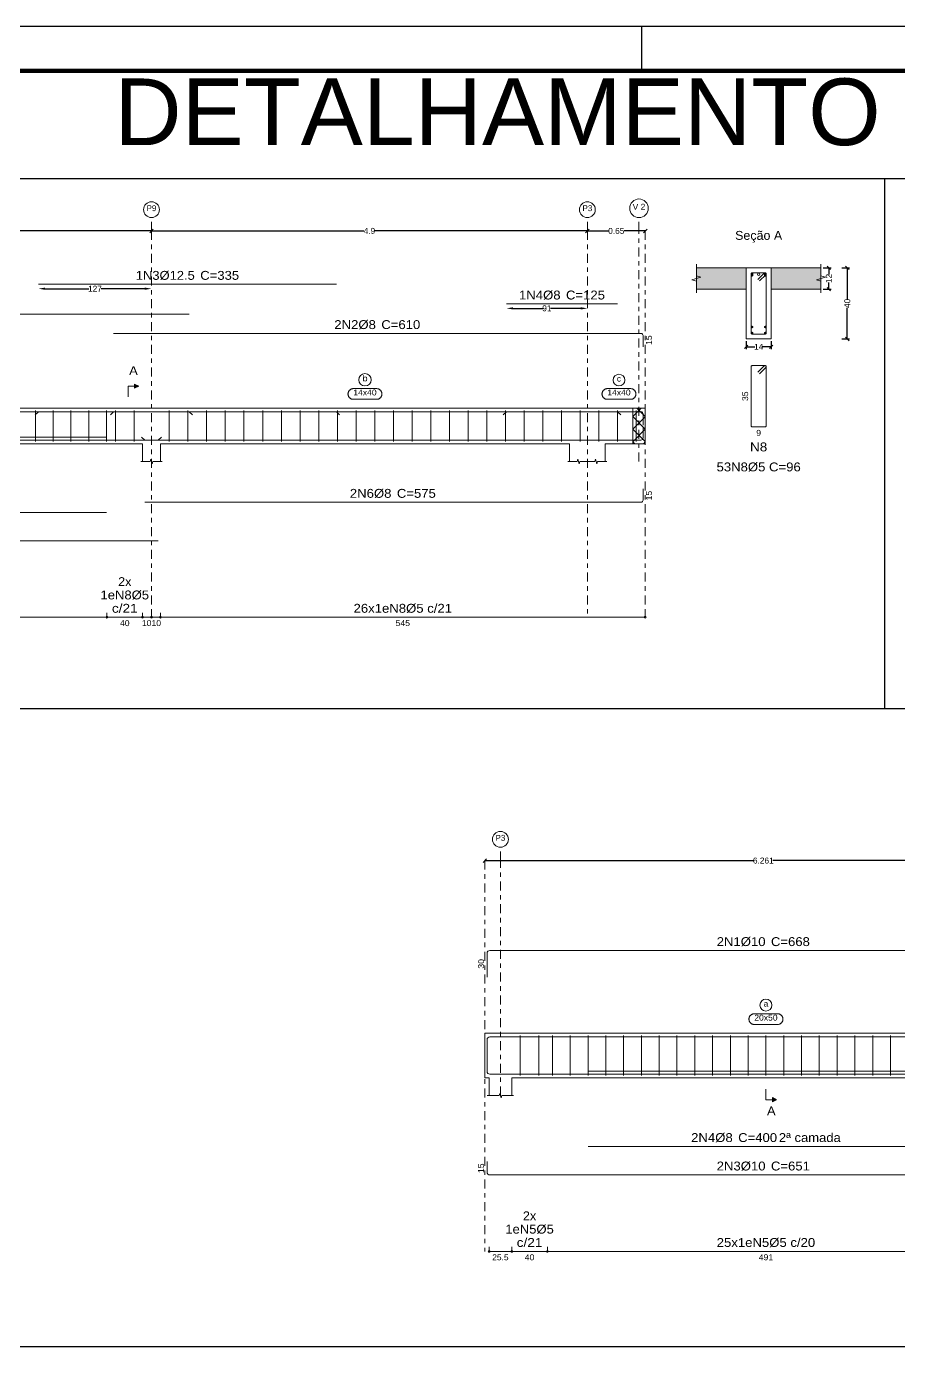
# Model space of a CAD drawing. Header units: centimetres. Extents: x 3194 to 3278, y -951 to -517.
# Drawn here: x 3209.08 to 3228.69, y -921.48 to -891.76 of the extents above; entities that cross this region are included whole.
import ezdxf
from ezdxf.enums import TextEntityAlignment as Align

# ---------------------------------------------------------------- set-up
doc = ezdxf.new("R2010")
doc.units = ezdxf.units.CM
doc.linetypes.add('CYPE_RAYAPUNTO', pattern=[0.4125, 0.2025, -0.105, 0, -0.105])
for name, color, linetype, lineweight in [('ARM_LONGITUDINAL_Ø10', 33, 'Continuous', 9), ('ARM_LONGITUDINAL_Ø12_5', 34, 'Continuous', 9), ('ARM_LONGITUDINAL_Ø8', 32, 'Continuous', 9), ('ARM_TRANSVERSAL_Ø5', 120, 'Continuous', 9), ('ELE_ARM_TRANS_TXT_EST', 7, 'Continuous', 9), ('ELE_CONT_NOS', 7, 'Continuous', 9), ('ELE_CONT_VIG_CONCRETO', 7, 'Continuous', 9), ('ELE_COT_COMPRIMENTO_PROJETADO', 8, 'Continuous', 0), ('ELE_COT_COT_ANCORAGENS', 8, 'Continuous', 0), ('ELE_COT_COT_ARM', 8, 'Continuous', 0), ('ELE_COT_COT_EST', 8, 'Continuous', 0), ('ELE_COT_COT_LIN_APOIOS', 8, 'CYPE_RAYAPUNTO', 0), ('ELE_COT_TEXTOS_ESTRIBOS', 8, 'Continuous', 0), ('ELE_REF_COT_LIN_AUX_COTA', 8, 'CYPE_RAYAPUNTO', 9), ('ELE_REF_LINHAS_MARCAS_PLANTA', 8, 'Continuous', 9), ('ELE_REF_MARCAS_PLANTA', 8, 'Continuous', 9), ('ELE_REF_REF_NOME', 8, 'Continuous', 9), ('ELE_REF_REF_REFERENCIA', 8, 'Continuous', 9), ('ELE_REF_TEXTO_REF_NOME', 8, 'Continuous', 9), ('ELE_REF_TEXTO_REF_REFERENCIA', 8, 'Continuous', 9), ('POR_ARM_LONG_ARM_TEXTOS', 7, 'Continuous', 9), ('POR_ARM_LONG_TXT_COMP', 7, 'Continuous', 9), ('POR_ARM_LONG_TXT_IND_LAYER_ARM_LONG', 7, 'Continuous', 9), ('SEC_CONT_LAJES_CORTE', 8, 'Continuous', 9), ('SEC_CONT_VIG_CONCRETO_CORTE', 7, 'Continuous', 9), ('SEC_COTAS_SEC_DIM_VIGA', 8, 'Continuous', 0), ('SEC_COTAS_TEXTOS_DETALHE_ESTRIBOS', 8, 'Continuous', 0), ('SEC_REF_TXT_NOMES', 2, 'Continuous', 9), ('SEC_REF_TXT_POSICOES_ARM_ESTRIBOS', 7, 'Continuous', 9)]:
    doc.layers.add(name, color=color, linetype=linetype, lineweight=lineweight)
doc.layers.add('ARQ-FOLHA', color=7, linetype='Continuous')
doc.styles.add('CYPETXT', font='arial.ttf', dxfattribs={"height": 0.2})
doc.styles.add('CYPETXT_0.2', font='arial.ttf', dxfattribs={"height": 0.133333})
doc.styles.add('TQS_ARIAL', font='arial.ttf')
doc.dimstyles.new('cype_arrow', dxfattribs={"dimtxt": 0.18, "dimasz": 0.15, "dimexe": 0.05, "dimexo": 0.05, "dimgap": 0, "dimtad": 0, "dimdec": 4, "dimzin": 0, "dimdsep": 46, "dimtxsty": 'CYPETXT_0.2', "dimcen": 0.09, "dimadec": 0, "dimazin": 0, "dimtfac": 1, "dimtdec": 4, "dimtofl": 0, "dimtmove": 2, "dimatfit": 3, "dimfxl": 1, "dimtolj": 1, "dimtzin": 0, "dimarcsym": 0})
doc.dimstyles.new('cype_oblique', dxfattribs={"dimtxt": 0.18, "dimasz": 0.18, "dimexe": 0.05, "dimexo": 0.05, "dimgap": 0, "dimtad": 0, "dimdec": 4, "dimzin": 0, "dimdsep": 46, "dimtxsty": 'CYPETXT_0.2', "dimblk": 'OBLIQUE', "dimtsz": 0.04, "dimcen": 0.09, "dimadec": 0, "dimazin": 0, "dimtfac": 1, "dimtdec": 4, "dimtofl": 0, "dimtmove": 2, "dimatfit": 3, "dimfxl": 1, "dimtolj": 1, "dimtzin": 0, "dimarcsym": 0})

# ---------------------------------------------------------------- blocks, each defined once
blk = doc.blocks.new('*D1557')
at = {"layer": 'Defpoints', "color": 0, "transparency": 16777216}
for p in [(3225.263, -898.794), (3225.823, -898.794), (3225.823, -898.971)]:
    blk.add_point(p, dxfattribs=at)
at = {"layer": 'SEC_COTAS_SEC_DIM_VIGA', "color": 0, "lineweight": -2, "transparency": 16777216}
for p, q in [((3225.223, -899.011), (3225.303, -898.931)), ((3225.263, -898.844), (3225.263, -899.021)), ((3225.263, -898.971), (3225.454, -898.971)), ((3225.823, -898.971), (3225.632, -898.971)), ((3225.783, -899.011), (3225.863, -898.931)), ((3225.823, -898.844), (3225.823, -899.021))]:
    blk.add_line(p, q, dxfattribs=at)
at = {"layer": 'SEC_COTAS_SEC_DIM_VIGA', "color": 0, "transparency": 16777216, "insert": (3225.543, -898.971), "char_height": 0.1333, "attachment_point": 5, "style": 'CYPETXT_0.2'}
blk.add_mtext('\\A1;14', dxfattribs=at)
blk = doc.blocks.new('_OBLIQUE')
at = {"color": 0, "linetype": 'ByBlock'}
blk.add_line((-0.5, -0.5), (0.5, 0.5), dxfattribs=at)
blk = doc.blocks.new('*D1558')
at = {"layer": 'Defpoints', "color": 0, "transparency": 16777216}
for p in [(3226.943, -897.194), (3227.12, -897.194), (3226.943, -897.674)]:
    blk.add_point(p, dxfattribs=at)
at = {"layer": 'SEC_COTAS_SEC_DIM_VIGA', "color": 0, "lineweight": -2, "transparency": 16777216}
for p, q in [((3226.993, -897.194), (3227.17, -897.194)), ((3227.16, -897.234), (3227.08, -897.154)), ((3227.12, -897.194), (3227.12, -897.346)), ((3227.12, -897.674), (3227.12, -897.523)), ((3226.993, -897.674), (3227.17, -897.674)), ((3227.16, -897.714), (3227.08, -897.634))]:
    blk.add_line(p, q, dxfattribs=at)
at = {"layer": 'SEC_COTAS_SEC_DIM_VIGA', "color": 0, "transparency": 16777216, "insert": (3227.12, -897.434), "char_height": 0.1333, "attachment_point": 5, "rotation": 90, "style": 'CYPETXT_0.2'}
blk.add_mtext('\\A1;12', dxfattribs=at)
blk = doc.blocks.new('*D1559')
at = {"layer": 'Defpoints', "color": 0, "transparency": 16777216}
for p in [(3227.359, -897.194), (3227.536, -897.194), (3227.359, -898.794)]:
    blk.add_point(p, dxfattribs=at)
at = {"layer": 'SEC_COTAS_SEC_DIM_VIGA', "color": 0, "lineweight": -2, "transparency": 16777216}
for p, q in [((3227.409, -897.194), (3227.586, -897.194)), ((3227.576, -897.234), (3227.496, -897.154)), ((3227.536, -897.194), (3227.536, -897.896)), ((3227.536, -898.794), (3227.536, -898.092)), ((3227.409, -898.794), (3227.586, -898.794)), ((3227.576, -898.834), (3227.496, -898.754))]:
    blk.add_line(p, q, dxfattribs=at)
at = {"layer": 'SEC_COTAS_SEC_DIM_VIGA', "color": 0, "transparency": 16777216, "insert": (3227.536, -897.994), "char_height": 0.1333, "attachment_point": 5, "rotation": 90, "style": 'CYPETXT_0.2'}
blk.add_mtext('\\A1;40', dxfattribs=at)
blk = doc.blocks.new('*D1560')
at = {"layer": 'Defpoints', "color": 0, "transparency": 16777216}
for p in [(3200.992, -896.364), (3200.992, -896.364), (3211.892, -896.364)]:
    blk.add_point(p, dxfattribs=at)
at = {"layer": 'ELE_COT_COMPRIMENTO_PROJETADO', "color": 0, "lineweight": -2, "transparency": 16777216}
for p, q in [((3200.952, -896.404), (3201.032, -896.324)), ((3200.992, -896.364), (3206.269, -896.364)), ((3211.892, -896.364), (3206.616, -896.364)), ((3211.852, -896.404), (3211.932, -896.324))]:
    blk.add_line(p, q, dxfattribs=at)
at = {"layer": 'ELE_COT_COMPRIMENTO_PROJETADO', "color": 0, "transparency": 16777216, "insert": (3206.442, -896.364), "char_height": 0.1333, "attachment_point": 5, "style": 'CYPETXT_0.2'}
blk.add_mtext('\\A1;5.45', dxfattribs=at)
blk = doc.blocks.new('*D1561')
at = {"layer": 'Defpoints', "color": 0, "transparency": 16777216}
for p in [(3211.892, -896.364), (3211.892, -896.364), (3221.692, -896.364)]:
    blk.add_point(p, dxfattribs=at)
at = {"layer": 'ELE_COT_COMPRIMENTO_PROJETADO', "color": 0, "lineweight": -2, "transparency": 16777216}
for p, q in [((3211.852, -896.404), (3211.932, -896.324)), ((3211.892, -896.364), (3216.668, -896.364)), ((3221.692, -896.364), (3216.917, -896.364)), ((3221.652, -896.404), (3221.732, -896.324))]:
    blk.add_line(p, q, dxfattribs=at)
at = {"layer": 'ELE_COT_COMPRIMENTO_PROJETADO', "color": 0, "transparency": 16777216, "insert": (3216.792, -896.364), "char_height": 0.1333, "attachment_point": 5, "style": 'CYPETXT_0.2'}
blk.add_mtext('\\A1;4.9', dxfattribs=at)
blk = doc.blocks.new('*D1562')
at = {"layer": 'Defpoints', "color": 0, "transparency": 16777216}
for p in [(3221.692, -896.364), (3221.692, -896.364), (3222.993, -896.364)]:
    blk.add_point(p, dxfattribs=at)
at = {"layer": 'ELE_COT_COMPRIMENTO_PROJETADO', "color": 0, "lineweight": -2, "transparency": 16777216}
for p, q in [((3221.652, -896.404), (3221.732, -896.324)), ((3221.692, -896.364), (3222.169, -896.364)), ((3222.993, -896.364), (3222.516, -896.364)), ((3222.953, -896.404), (3223.033, -896.324))]:
    blk.add_line(p, q, dxfattribs=at)
at = {"layer": 'ELE_COT_COMPRIMENTO_PROJETADO', "color": 0, "transparency": 16777216, "insert": (3222.342, -896.364), "char_height": 0.1333, "attachment_point": 5, "style": 'CYPETXT_0.2'}
blk.add_mtext('\\A1;0.65', dxfattribs=at)
blk = doc.blocks.new('*D1563')
at = {"layer": 'Defpoints', "color": 0, "transparency": 16777216}
for p in [(3209.352, -897.664), (3211.892, -897.664), (3211.892, -897.664)]:
    blk.add_point(p, dxfattribs=at)
at = {"layer": 'ELE_COT_COT_ARM', "color": 0, "lineweight": -2, "transparency": 16777216}
for p, q in [((3209.502, -897.664), (3210.481, -897.664)), ((3211.742, -897.664), (3210.763, -897.664))]:
    blk.add_line(p, q, dxfattribs=at)
at = {"layer": 'ELE_COT_COT_ARM', "color": 0, "transparency": 16777216}
for points in [[(3209.502, -897.639), (3209.502, -897.689), (3209.352, -897.664)], [(3211.742, -897.639), (3211.742, -897.689), (3211.892, -897.664)]]:
    blk.add_solid(points, dxfattribs=at)
at = {"layer": 'ELE_COT_COT_ARM', "color": 0, "transparency": 16777216, "insert": (3210.622, -897.664), "char_height": 0.1333, "attachment_point": 5, "style": 'CYPETXT_0.2'}
blk.add_mtext('\\A1;127', dxfattribs=at)
blk = doc.blocks.new('*D1564')
at = {"layer": 'Defpoints', "color": 0, "transparency": 16777216}
for p in [(3219.871, -898.106), (3221.692, -898.106), (3221.692, -898.106)]:
    blk.add_point(p, dxfattribs=at)
at = {"layer": 'ELE_COT_COT_ARM', "color": 0, "lineweight": -2, "transparency": 16777216}
for p, q in [((3220.021, -898.106), (3220.699, -898.106)), ((3221.542, -898.106), (3220.864, -898.106))]:
    blk.add_line(p, q, dxfattribs=at)
at = {"layer": 'ELE_COT_COT_ARM', "color": 0, "transparency": 16777216}
for points in [[(3220.021, -898.081), (3220.021, -898.131), (3219.871, -898.106)], [(3221.542, -898.081), (3221.542, -898.131), (3221.692, -898.106)]]:
    blk.add_solid(points, dxfattribs=at)
at = {"layer": 'ELE_COT_COT_ARM', "color": 0, "transparency": 16777216, "insert": (3220.782, -898.106), "char_height": 0.1333, "attachment_point": 5, "style": 'CYPETXT_0.2'}
blk.add_mtext('\\A1;91', dxfattribs=at)
blk = doc.blocks.new('*D1505')
at = {"layer": 'Defpoints', "color": 0, "transparency": 16777216}
for p in [(3219.386, -910.529), (3219.386, -910.529), (3231.908, -910.529)]:
    blk.add_point(p, dxfattribs=at)
at = {"layer": 'ELE_COT_COMPRIMENTO_PROJETADO', "color": 0, "lineweight": -2, "transparency": 16777216}
for p, q in [((3219.346, -910.569), (3219.426, -910.489)), ((3219.386, -910.529), (3225.434, -910.529)), ((3231.908, -910.529), (3225.859, -910.529)), ((3231.868, -910.569), (3231.948, -910.489))]:
    blk.add_line(p, q, dxfattribs=at)
at = {"layer": 'ELE_COT_COMPRIMENTO_PROJETADO', "color": 0, "transparency": 16777216, "insert": (3225.647, -910.529), "char_height": 0.1333, "attachment_point": 5, "style": 'CYPETXT_0.2'}
blk.add_mtext('\\A1;6.261', dxfattribs=at)
blk = doc.blocks.new('FOLHA A1')
at = {"layer": 'ARQ-FOLHA'}
for p, q in [((841, 0), (0, 0)), ((286, -10), (286, 0))]:
    blk.add_line(p, q, dxfattribs=at)
at = {"layer": 'ARQ-FOLHA', "const_width": 1}
blk.add_lwpolyline([(25, -10), (25, -584), (831, -584), (831, -10), (25, -10)], dxfattribs=at)

msp = doc.modelspace()

# ---------------------------------------------------------------- hatches: boundary and pattern name
at = {"layer": 'ELE_REF_LINHAS_MARCAS_PLANTA'}
for points in [[(3211.51144, -899.90482), (3211.51144, -899.80882), (3211.60744, -899.85682)], [(3225.85051, -915.86207), (3225.85051, -915.95807), (3225.94651, -915.91007)]]:
    msp.add_hatch(color=256, dxfattribs=at).paths.add_polyline_path(points)
at = {"layer": 'SEC_CONT_LAJES_CORTE', "true_color": 0xdad7d3}
for points in [[(3224.14257, -897.19416), (3225.26257, -897.19416), (3225.26257, -897.67416), (3224.14257, -897.67416)], [(3226.94257, -897.19416), (3225.82257, -897.19416), (3225.82257, -897.67416), (3226.94257, -897.67416)]]:
    msp.add_hatch(color=254, dxfattribs=at).paths.add_polyline_path(points)

# ---------------------------------------------------------------- linework, layer by layer
for p, q in [((3196.8194, -895.1876), (3259.9194, -895.1876)), ((3228.3694, -895.1876), (3228.3694, -907.11283)), ((3259.9194, -907.11283), (3196.8194, -907.11283)), ((3196.8194, -921.46367), (3259.9194, -921.46367))]:
    msp.add_line(p, q)
at = {"layer": 'ARM_LONGITUDINAL_Ø10'}
for points in [[(3231.85757, -912.88546), (3231.85757, -912.61203), (3231.853, -912.58907), (3231.83999, -912.5696), (3231.82053, -912.55659), (3231.79757, -912.55203), (3219.49608, -912.55203), (3219.47312, -912.55659), (3219.45365, -912.5696), (3219.44064, -912.58907), (3219.43608, -912.61203), (3219.43608, -913.15203)], [(3231.85757, -914.83051), (3231.85757, -914.55707), (3231.853, -914.53411), (3231.83999, -914.51465), (3231.82053, -914.50164), (3231.79757, -914.49707), (3219.49608, -914.49707), (3219.47312, -914.50164), (3219.45365, -914.51465), (3219.44064, -914.53411), (3219.43608, -914.55707), (3219.43608, -915.09707)], [(3231.85757, -915.03307), (3231.85757, -915.27307), (3231.853, -915.29603), (3231.83999, -915.3155), (3231.82053, -915.32851), (3231.79757, -915.33307), (3219.49608, -915.33307), (3219.47312, -915.32851), (3219.45365, -915.3155), (3219.44064, -915.29603), (3219.43608, -915.27307), (3219.43608, -915.03307)], [(3231.85757, -917.30007), (3231.85757, -917.54007), (3231.853, -917.56303), (3231.83999, -917.5825), (3231.82053, -917.59551), (3231.79757, -917.60007), (3219.49608, -917.60007), (3219.47312, -917.59551), (3219.45365, -917.5825), (3219.44064, -917.56303), (3219.43608, -917.54007), (3219.43608, -917.30007)]]:
    msp.add_lwpolyline(points, dxfattribs=at)
at = {"layer": 'ARM_LONGITUDINAL_Ø12_5'}
for p, q in [((3209.35179, -900.43382), (3209.28108, -900.50453)), ((3216.05179, -900.43382), (3216.1225, -900.50453))]:
    msp.add_line(p, q, dxfattribs=at)
for points in [[(3209.35179, -897.56416), (3216.05179, -897.56416)], [(3209.35179, -900.43382), (3216.05179, -900.43382)]]:
    msp.add_lwpolyline(points, dxfattribs=at)
msp.add_circle((3225.54257, -897.33916), 0.025, dxfattribs=at)
at = {"layer": 'ARM_LONGITUDINAL_Ø8'}
for p, q in [((3211.04256, -900.43382), (3210.97009, -900.50272)), ((3212.74233, -900.43382), (3212.81483, -900.50269)), ((3219.8707, -900.43382), (3219.79999, -900.50453)), ((3222.3707, -900.43382), (3222.44142, -900.50453)), ((3211.74233, -901.06982), (3211.66975, -901.00102)), ((3212.04233, -901.06982), (3212.11494, -901.00106))]:
    msp.add_line(p, q, dxfattribs=at)
for points in [[(3219.8707, -898.00623), (3222.3707, -898.00623)], [(3201.04233, -898.53566), (3201.04233, -898.28366), (3201.04598, -898.26529), (3201.05638, -898.24972), (3201.07196, -898.23932), (3201.09033, -898.23566), (3212.74233, -898.23566)], [(3222.94256, -898.97163), (3222.94256, -898.71963), (3222.93891, -898.70126), (3222.9285, -898.68569), (3222.91293, -898.67528), (3222.89456, -898.67163), (3211.04256, -898.67163)], [(3201.04233, -900.73382), (3201.04233, -900.48182), (3201.04598, -900.46345), (3201.05638, -900.44787), (3201.07196, -900.43747), (3201.09033, -900.43382), (3212.74233, -900.43382)], [(3222.94256, -900.73382), (3222.94256, -900.48182), (3222.93891, -900.46345), (3222.9285, -900.44787), (3222.91293, -900.43747), (3222.89456, -900.43382), (3211.04256, -900.43382)], [(3219.8707, -900.43382), (3222.3707, -900.43382)], [(3201.04233, -900.76982), (3201.04233, -901.02182), (3201.04598, -901.04018), (3201.05638, -901.05576), (3201.07196, -901.06616), (3201.09033, -901.06982), (3212.04233, -901.06982)], [(3222.94256, -900.76982), (3222.94256, -901.02182), (3222.93891, -901.04018), (3222.9285, -901.05576), (3222.91293, -901.06616), (3222.89456, -901.06982), (3211.74233, -901.06982)], [(3202.08233, -901.00382), (3210.88233, -901.00382)], [(3222.94256, -902.16802), (3222.94256, -902.42002), (3222.93891, -902.43839), (3222.9285, -902.45396), (3222.91293, -902.46437), (3222.89456, -902.46802), (3211.74233, -902.46802)], [(3202.08233, -902.69682), (3210.88233, -902.69682)], [(3201.04233, -903.03361), (3201.04233, -903.28561), (3201.04598, -903.30398), (3201.05638, -903.31955), (3201.07196, -903.32996), (3201.09033, -903.33361), (3212.04233, -903.33361)], [(3221.70651, -915.26707), (3229.70651, -915.26707)], [(3221.70651, -916.96007), (3229.70651, -916.96007)]]:
    msp.add_lwpolyline(points, dxfattribs=at)
for centre in [(3225.39857, -897.33016), (3225.39857, -897.36216), (3225.68657, -897.33016), (3225.68657, -897.36216), (3225.39857, -898.52616), (3225.39857, -898.65816), (3225.68657, -898.52616), (3225.68657, -898.65816)]:
    msp.add_circle(centre, 0.016, dxfattribs=at)
at = {"layer": 'ARM_TRANSVERSAL_Ø5'}
for p, q in [((3209.28233, -900.40182), (3209.28233, -901.10182)), ((3209.68233, -900.40182), (3209.68233, -901.10182)), ((3210.08233, -900.40182), (3210.08233, -901.10182)), ((3210.48233, -900.40182), (3210.48233, -901.10182)), ((3210.88233, -900.40182), (3210.88233, -901.10182)), ((3211.08233, -900.40182), (3211.08233, -901.10182)), ((3211.50233, -900.40182), (3211.50233, -901.10182)), ((3212.29244, -900.40182), (3212.29244, -901.10182)), ((3212.71244, -900.40182), (3212.71244, -901.10182)), ((3213.13244, -900.40182), (3213.13244, -901.10182)), ((3213.55244, -900.40182), (3213.55244, -901.10182)), ((3213.97244, -900.40182), (3213.97244, -901.10182)), ((3214.39244, -900.40182), (3214.39244, -901.10182)), ((3214.81244, -900.40182), (3214.81244, -901.10182)), ((3215.23244, -900.40182), (3215.23244, -901.10182)), ((3215.65244, -900.40182), (3215.65244, -901.10182)), ((3216.07244, -900.40182), (3216.07244, -901.10182)), ((3216.49244, -900.40182), (3216.49244, -901.10182)), ((3216.91244, -900.40182), (3216.91244, -901.10182)), ((3217.33244, -900.40182), (3217.33244, -901.10182)), ((3217.75244, -900.40182), (3217.75244, -901.10182)), ((3218.17244, -900.40182), (3218.17244, -901.10182)), ((3218.59244, -900.40182), (3218.59244, -901.10182)), ((3219.01244, -900.40182), (3219.01244, -901.10182)), ((3219.43244, -900.40182), (3219.43244, -901.10182)), ((3219.85244, -900.40182), (3219.85244, -901.10182)), ((3220.27244, -900.40182), (3220.27244, -901.10182)), ((3220.69244, -900.40182), (3220.69244, -901.10182)), ((3221.11244, -900.40182), (3221.11244, -901.10182)), ((3221.53244, -900.40182), (3221.53244, -901.10182)), ((3221.95244, -900.40182), (3221.95244, -901.10182)), ((3222.37244, -900.40182), (3222.37244, -901.10182)), ((3222.79244, -900.40182), (3222.79244, -901.10182)), ((3220.18229, -914.46507), (3220.18229, -915.36507)), ((3220.60229, -914.46507), (3220.60229, -915.36507)), ((3220.90651, -914.46507), (3220.90651, -915.36507)), ((3221.30651, -914.46507), (3221.30651, -915.36507)), ((3221.70651, -914.46507), (3221.70651, -915.36507)), ((3222.10651, -914.46507), (3222.10651, -915.36507)), ((3222.50651, -914.46507), (3222.50651, -915.36507)), ((3222.90651, -914.46507), (3222.90651, -915.36507)), ((3223.30651, -914.46507), (3223.30651, -915.36507)), ((3223.70651, -914.46507), (3223.70651, -915.36507)), ((3224.10651, -914.46507), (3224.10651, -915.36507)), ((3224.50651, -914.46507), (3224.50651, -915.36507)), ((3224.90651, -914.46507), (3224.90651, -915.36507)), ((3225.30651, -914.46507), (3225.30651, -915.36507)), ((3225.70651, -914.46507), (3225.70651, -915.36507)), ((3226.10651, -914.46507), (3226.10651, -915.36507)), ((3226.50651, -914.46507), (3226.50651, -915.36507)), ((3226.90651, -914.46507), (3226.90651, -915.36507)), ((3227.30651, -914.46507), (3227.30651, -915.36507)), ((3227.70651, -914.46507), (3227.70651, -915.36507)), ((3228.10651, -914.46507), (3228.10651, -915.36507)), ((3228.50651, -914.46507), (3228.50651, -915.36507))]:
    msp.add_line(p, q, dxfattribs=at)
for points in [[(3225.56353, -897.48997), (3225.70495, -897.34855), (3225.70818, -897.34461), (3225.71059, -897.34011), (3225.71207, -897.33523), (3225.71257, -897.33016), (3225.71207, -897.32509), (3225.71059, -897.32021), (3225.70818, -897.31572), (3225.70495, -897.31178), (3225.70101, -897.30854), (3225.69652, -897.30614), (3225.69164, -897.30466), (3225.68657, -897.30416), (3225.39857, -897.30416), (3225.38862, -897.30614), (3225.38018, -897.31178), (3225.37455, -897.32021), (3225.37257, -897.33016), (3225.37257, -898.65816), (3225.37455, -898.66811), (3225.38018, -898.67655), (3225.38862, -898.68218), (3225.39857, -898.68416), (3225.68657, -898.68416), (3225.69652, -898.68218), (3225.70495, -898.67655), (3225.71059, -898.66811), (3225.71257, -898.65816), (3225.71257, -897.33016), (3225.71207, -897.32509), (3225.71059, -897.32021), (3225.70818, -897.31572), (3225.70495, -897.31178), (3225.70101, -897.30854), (3225.69652, -897.30614), (3225.69164, -897.30466), (3225.68657, -897.30416), (3225.68149, -897.30466), (3225.67662, -897.30614), (3225.67212, -897.30854), (3225.66818, -897.31178), (3225.52676, -897.4532)], [(3225.56353, -899.5793), (3225.70495, -899.43788), (3225.70818, -899.43394), (3225.71059, -899.42944), (3225.71207, -899.42457), (3225.71257, -899.41949), (3225.71207, -899.41442), (3225.71059, -899.40955), (3225.70818, -899.40505), (3225.70495, -899.40111), (3225.70101, -899.39788), (3225.69652, -899.39547), (3225.69164, -899.39399), (3225.68657, -899.39349), (3225.39857, -899.39349), (3225.38862, -899.39547), (3225.38018, -899.40111), (3225.37455, -899.40955), (3225.37257, -899.41949), (3225.37257, -900.74749), (3225.37455, -900.75744), (3225.38018, -900.76588), (3225.38862, -900.77152), (3225.39857, -900.77349), (3225.68657, -900.77349), (3225.69652, -900.77152), (3225.70495, -900.76588), (3225.71059, -900.75744), (3225.71257, -900.74749), (3225.71257, -899.41949), (3225.71207, -899.41442), (3225.71059, -899.40955), (3225.70818, -899.40505), (3225.70495, -899.40111), (3225.70101, -899.39788), (3225.69652, -899.39547), (3225.69164, -899.39399), (3225.68657, -899.39349), (3225.68149, -899.39399), (3225.67662, -899.39547), (3225.67212, -899.39788), (3225.66818, -899.40111), (3225.52676, -899.54253)]]:
    msp.add_lwpolyline(points, dxfattribs=at)
at = {"layer": 'ELE_CONT_NOS', "lineweight": 0}
for p, q in [((3222.71256, -900.54105), (3222.9018, -900.35182)), ((3222.99256, -900.53821), (3222.80617, -900.35182)), ((3222.99256, -900.82105), (3222.71256, -900.54105)), ((3222.71256, -900.82389), (3222.99256, -900.54389)), ((3222.99256, -901.10389), (3222.71256, -900.82389)), ((3222.71256, -901.10674), (3222.99256, -900.82674)), ((3222.75764, -901.15182), (3222.71256, -901.10674)), ((3222.95032, -901.15182), (3222.99256, -901.10958))]:
    msp.add_line(p, q, dxfattribs=at)
at = {"layer": 'ELE_CONT_NOS'}
for p, q in [((3222.99256, -900.35182), (3222.99256, -901.15182)), ((3211.69233, -901.15182), (3211.69233, -901.55182)), ((3212.09233, -901.15182), (3212.09233, -901.55182)), ((3221.29233, -901.15182), (3221.29233, -901.55182)), ((3222.09233, -901.15182), (3222.09233, -901.55182)), ((3219.48164, -915.41507), (3219.48164, -915.81507)), ((3219.99229, -915.41507), (3219.99229, -915.81507))]:
    msp.add_line(p, q, dxfattribs=at)
for points in [[(3211.69233, -900.35182), (3212.09233, -900.35182)], [(3221.29233, -900.35182), (3222.09233, -900.35182)], [(3222.71256, -900.35182), (3222.99256, -900.35182)], [(3222.71256, -901.15182), (3222.99256, -901.15182)], [(3211.65233, -901.55182), (3211.86233, -901.55182), (3211.87733, -901.50182), (3211.90733, -901.60182), (3211.92233, -901.55182), (3212.13233, -901.55182)], [(3221.25233, -901.55182), (3221.46233, -901.55182), (3221.47733, -901.50182), (3221.50733, -901.60182), (3221.52233, -901.55182), (3221.73233, -901.55182)], [(3221.65233, -901.55182), (3221.86233, -901.55182), (3221.87733, -901.50182), (3221.90733, -901.60182), (3221.92233, -901.55182), (3222.13233, -901.55182)], [(3219.99229, -914.41507), (3219.48164, -914.41507), (3219.38608, -914.41507), (3219.38608, -915.41507), (3219.48164, -915.41507)], [(3219.44164, -915.81507), (3219.70696, -915.81507), (3219.72196, -915.76507), (3219.75196, -915.86507), (3219.76696, -915.81507), (3220.03229, -915.81507)]]:
    msp.add_lwpolyline(points, dxfattribs=at)
at = {"layer": 'ELE_CONT_NOS', "lineweight": 0}
msp.add_lwpolyline([(3222.71256, -900.35182), (3222.71256, -901.15182), (3222.99256, -901.15182), (3222.99256, -900.35182), (3222.71256, -900.35182)], close=True, dxfattribs=at)
at = {"layer": 'ELE_CONT_VIG_CONCRETO'}
for p, q in [((3201.27233, -900.35182), (3211.69233, -900.35182)), ((3212.09233, -900.35182), (3221.29233, -900.35182)), ((3222.09233, -900.35182), (3222.71256, -900.35182)), ((3201.27233, -901.15182), (3211.69233, -901.15182)), ((3212.09233, -901.15182), (3221.29233, -901.15182)), ((3222.09233, -901.15182), (3222.71256, -901.15182)), ((3219.99229, -914.41507), (3231.42074, -914.41507)), ((3219.99229, -915.41507), (3231.42074, -915.41507))]:
    msp.add_line(p, q, dxfattribs=at)
at = {"layer": 'ELE_COT_COT_EST'}
for p, q in [((3210.89233, -905.05361), (3210.89233, -904.95361)), ((3211.69233, -905.05361), (3211.69233, -904.95361)), ((3211.89233, -905.05361), (3211.89233, -904.95361)), ((3212.09233, -905.05361), (3212.09233, -904.95361)), ((3219.48164, -919.32007), (3219.48164, -919.22007)), ((3219.99229, -919.32007), (3219.99229, -919.22007)), ((3220.79229, -919.32007), (3220.79229, -919.22007))]:
    msp.add_line(p, q, dxfattribs=at)
for points in [[(3202.07233, -905.05361), (3210.89233, -905.05361), (3210.89233, -904.95361)], [(3210.89233, -905.05361), (3211.69233, -905.05361), (3211.69233, -904.95361)], [(3211.69233, -905.05361), (3211.89233, -905.05361), (3211.89233, -904.95361)], [(3211.89233, -905.05361), (3212.09233, -905.05361), (3212.09233, -904.95361)], [(3212.09233, -905.05361), (3222.99256, -905.05361), (3222.99256, -904.95361)], [(3219.48164, -919.32007), (3219.99229, -919.32007), (3219.99229, -919.22007)], [(3219.99229, -919.32007), (3220.79229, -919.32007), (3220.79229, -919.22007)], [(3220.79229, -919.32007), (3230.62074, -919.32007), (3230.62074, -919.22007)]]:
    msp.add_lwpolyline(points, dxfattribs=at)
for centre in [(3210.89233, -905.05361), (3210.89233, -905.05361), (3211.69233, -905.05361), (3211.69233, -905.05361), (3211.89233, -905.05361), (3211.89233, -905.05361), (3212.09233, -905.05361), (3212.09233, -905.05361), (3222.99256, -905.05361), (3219.48164, -919.32007), (3219.99229, -919.32007), (3219.99229, -919.32007), (3220.79229, -919.32007), (3220.79229, -919.32007)]:
    msp.add_circle(centre, 0.02, dxfattribs=at)
at = {"layer": 'ELE_COT_COT_LIN_APOIOS'}
for p, q in [((3211.89233, -896.36416), (3211.89233, -905.05361)), ((3221.69233, -896.36416), (3221.69233, -905.05361)), ((3222.99256, -896.36416), (3222.99256, -905.05361)), ((3219.38608, -910.52928), (3219.38608, -919.32007))]:
    msp.add_line(p, q, dxfattribs=at)
at = {"layer": 'ELE_REF_COT_LIN_AUX_COTA'}
for p, q in [((3211.89233, -896.36416), (3211.89233, -896.06416)), ((3221.69233, -896.36416), (3221.69233, -896.06416)), ((3222.85256, -896.36416), (3222.85256, -896.06416)), ((3222.85256, -901.55182), (3222.85256, -896.36416)), ((3219.73696, -910.52928), (3219.73696, -910.22928)), ((3219.73696, -915.81507), (3219.73696, -910.52928))]:
    msp.add_line(p, q, dxfattribs=at)
at = {"layer": 'ELE_REF_LINHAS_MARCAS_PLANTA'}
for p, q in [((3211.36744, -899.85682), (3211.36744, -900.09682)), ((3211.36744, -899.85682), (3211.51144, -899.85682)), ((3225.70651, -915.91007), (3225.70651, -915.67007)), ((3225.70651, -915.91007), (3225.85051, -915.91007))]:
    msp.add_line(p, q, dxfattribs=at)
for points in [[(3211.51144, -899.90482), (3211.51144, -899.80882), (3211.60744, -899.85682)], [(3225.85051, -915.86207), (3225.85051, -915.95807), (3225.94651, -915.91007)]]:
    msp.add_lwpolyline(points, close=True, dxfattribs=at)
at = {"layer": 'ELE_REF_REF_NOME'}
for points in [[(3216.95433, -899.91182), (3216.96234, -899.91208), (3216.97032, -899.91289), (3216.97823, -899.91422), (3216.98603, -899.91608), (3216.99369, -899.91846), (3217.00117, -899.92134), (3217.00845, -899.92471), (3217.01548, -899.92857), (3217.02224, -899.93288), (3217.0287, -899.93764), (3217.03482, -899.94282), (3217.04058, -899.94839), (3217.04596, -899.95434), (3217.05093, -899.96063), (3217.05547, -899.96725), (3217.05956, -899.97415), (3217.06318, -899.9813), (3217.06631, -899.98869), (3217.06894, -899.99626), (3217.07106, -900.004), (3217.07265, -900.01186), (3217.07372, -900.0198), (3217.07426, -900.02781), (3217.07426, -900.03583), (3217.07372, -900.04383), (3217.07265, -900.05177), (3217.07106, -900.05963), (3217.06894, -900.06737), (3217.06631, -900.07494), (3217.06318, -900.08233), (3217.05956, -900.08949), (3217.05547, -900.09639), (3217.05093, -900.103), (3217.04596, -900.10929), (3217.04058, -900.11524), (3217.03482, -900.12081), (3217.0287, -900.12599), (3217.02224, -900.13075), (3217.01548, -900.13506), (3217.00845, -900.13892), (3217.00117, -900.14229), (3216.99369, -900.14518), (3216.98603, -900.14755), (3216.97823, -900.14941), (3216.97032, -900.15074), (3216.96234, -900.15155), (3216.95433, -900.15182), (3216.43033, -900.15182), (3216.42231, -900.15155), (3216.41433, -900.15074), (3216.40642, -900.14941), (3216.39862, -900.14755), (3216.39096, -900.14518), (3216.38348, -900.14229), (3216.3762, -900.13892), (3216.36917, -900.13506), (3216.36241, -900.13075), (3216.35596, -900.12599), (3216.34983, -900.12081), (3216.34407, -900.11524), (3216.33869, -900.10929), (3216.33372, -900.103), (3216.32918, -900.09639), (3216.32509, -900.08949), (3216.32148, -900.08233), (3216.31834, -900.07494), (3216.31571, -900.06737), (3216.31359, -900.05963), (3216.312, -900.05177), (3216.31093, -900.04383), (3216.31039, -900.03583), (3216.31039, -900.02781), (3216.31093, -900.0198), (3216.312, -900.01186), (3216.31359, -900.004), (3216.31571, -899.99626), (3216.31834, -899.98869), (3216.32148, -899.9813), (3216.32509, -899.97415), (3216.32918, -899.96725), (3216.33372, -899.96063), (3216.33869, -899.95434), (3216.34407, -899.94839), (3216.34983, -899.94282), (3216.35596, -899.93764), (3216.36241, -899.93288), (3216.36917, -899.92857), (3216.3762, -899.92471), (3216.38348, -899.92134), (3216.39096, -899.91846), (3216.39862, -899.91608), (3216.40642, -899.91422), (3216.41433, -899.91289), (3216.42231, -899.91208), (3216.43033, -899.91182), (3216.95433, -899.91182)], [(3222.66444, -899.91182), (3222.67246, -899.91208), (3222.68044, -899.91289), (3222.68835, -899.91422), (3222.69615, -899.91608), (3222.70381, -899.91846), (3222.71129, -899.92134), (3222.71856, -899.92471), (3222.7256, -899.92857), (3222.73236, -899.93288), (3222.73881, -899.93764), (3222.74494, -899.94282), (3222.7507, -899.94839), (3222.75608, -899.95434), (3222.76105, -899.96063), (3222.76559, -899.96725), (3222.76968, -899.97415), (3222.77329, -899.9813), (3222.77642, -899.98869), (3222.77906, -899.99626), (3222.78117, -900.004), (3222.78277, -900.01186), (3222.78384, -900.0198), (3222.78438, -900.02781), (3222.78438, -900.03583), (3222.78384, -900.04383), (3222.78277, -900.05177), (3222.78117, -900.05963), (3222.77906, -900.06737), (3222.77642, -900.07494), (3222.77329, -900.08233), (3222.76968, -900.08949), (3222.76559, -900.09639), (3222.76105, -900.103), (3222.75608, -900.10929), (3222.7507, -900.11524), (3222.74494, -900.12081), (3222.73881, -900.12599), (3222.73236, -900.13075), (3222.7256, -900.13506), (3222.71856, -900.13892), (3222.71129, -900.14229), (3222.70381, -900.14518), (3222.69615, -900.14755), (3222.68835, -900.14941), (3222.68044, -900.15074), (3222.67246, -900.15155), (3222.66444, -900.15182), (3222.14044, -900.15182), (3222.13243, -900.15155), (3222.12445, -900.15074), (3222.11654, -900.14941), (3222.10874, -900.14755), (3222.10108, -900.14518), (3222.0936, -900.14229), (3222.08632, -900.13892), (3222.07929, -900.13506), (3222.07253, -900.13075), (3222.06607, -900.12599), (3222.05995, -900.12081), (3222.05418, -900.11524), (3222.0488, -900.10929), (3222.04383, -900.103), (3222.0393, -900.09639), (3222.03521, -900.08949), (3222.03159, -900.08233), (3222.02846, -900.07494), (3222.02583, -900.06737), (3222.02371, -900.05963), (3222.02211, -900.05177), (3222.02105, -900.04383), (3222.02051, -900.03583), (3222.02051, -900.02781), (3222.02105, -900.0198), (3222.02211, -900.01186), (3222.02371, -900.004), (3222.02583, -899.99626), (3222.02846, -899.98869), (3222.03159, -899.9813), (3222.03521, -899.97415), (3222.0393, -899.96725), (3222.04383, -899.96063), (3222.0488, -899.95434), (3222.05418, -899.94839), (3222.05995, -899.94282), (3222.06607, -899.93764), (3222.07253, -899.93288), (3222.07929, -899.92857), (3222.08632, -899.92471), (3222.0936, -899.92134), (3222.10108, -899.91846), (3222.10874, -899.91608), (3222.11654, -899.91422), (3222.12445, -899.91289), (3222.13243, -899.91208), (3222.14044, -899.91182), (3222.66444, -899.91182)], [(3225.96851, -913.97507), (3225.97653, -913.97534), (3225.98451, -913.97614), (3225.99242, -913.97748), (3226.00022, -913.97934), (3226.00788, -913.98171), (3226.01536, -913.9846), (3226.02263, -913.98797), (3226.02967, -913.99183), (3226.03643, -913.99614), (3226.04288, -914.0009), (3226.04901, -914.00607), (3226.05477, -914.01165), (3226.06015, -914.0176), (3226.06512, -914.02389), (3226.06966, -914.0305), (3226.07375, -914.0374), (3226.07736, -914.04456), (3226.0805, -914.05194), (3226.08313, -914.05952), (3226.08524, -914.06725), (3226.08684, -914.07511), (3226.08791, -914.08306), (3226.08845, -914.09106), (3226.08845, -914.09908), (3226.08791, -914.10708), (3226.08684, -914.11503), (3226.08524, -914.12289), (3226.08313, -914.13063), (3226.0805, -914.1382), (3226.07736, -914.14559), (3226.07375, -914.15274), (3226.06966, -914.15964), (3226.06512, -914.16625), (3226.06015, -914.17255), (3226.05477, -914.1785), (3226.04901, -914.18407), (3226.04288, -914.18925), (3226.03643, -914.19401), (3226.02967, -914.19832), (3226.02263, -914.20218), (3226.01536, -914.20555), (3226.00788, -914.20843), (3226.00022, -914.21081), (3225.99242, -914.21267), (3225.98451, -914.214), (3225.97653, -914.21481), (3225.96851, -914.21507), (3225.44451, -914.21507), (3225.4365, -914.21481), (3225.42852, -914.214), (3225.42061, -914.21267), (3225.41281, -914.21081), (3225.40515, -914.20843), (3225.39767, -914.20555), (3225.39039, -914.20218), (3225.38336, -914.19832), (3225.3766, -914.19401), (3225.37014, -914.18925), (3225.36402, -914.18407), (3225.35825, -914.1785), (3225.35288, -914.17255), (3225.34791, -914.16625), (3225.34337, -914.15964), (3225.33928, -914.15274), (3225.33566, -914.14559), (3225.33253, -914.1382), (3225.3299, -914.13063), (3225.32778, -914.12289), (3225.32619, -914.11503), (3225.32512, -914.10708), (3225.32458, -914.09908), (3225.32458, -914.09106), (3225.32512, -914.08306), (3225.32619, -914.07511), (3225.32778, -914.06725), (3225.3299, -914.05952), (3225.33253, -914.05194), (3225.33566, -914.04456), (3225.33928, -914.0374), (3225.34337, -914.0305), (3225.34791, -914.02389), (3225.35288, -914.0176), (3225.35825, -914.01165), (3225.36402, -914.00607), (3225.37014, -914.0009), (3225.3766, -913.99614), (3225.38336, -913.99183), (3225.39039, -913.98797), (3225.39767, -913.9846), (3225.40515, -913.98171), (3225.41281, -913.97934), (3225.42061, -913.97748), (3225.42852, -913.97614), (3225.4365, -913.97534), (3225.44451, -913.97507), (3225.96851, -913.97507)]]:
    msp.add_lwpolyline(points, close=True, dxfattribs=at)
for centre, radius in [((3216.69233, -899.71249), 0.13933), ((3222.40244, -899.71973), 0.13209), ((3225.70651, -913.78037), 0.13471)]:
    msp.add_circle(centre, radius, dxfattribs=at)
at = {"layer": 'ELE_REF_REF_REFERENCIA'}
for centre, radius in [((3211.89233, -895.88577), 0.17839), ((3221.69233, -895.88577), 0.17839), ((3222.85256, -895.85477), 0.2094), ((3219.73696, -910.05089), 0.17839)]:
    msp.add_circle(centre, radius, dxfattribs=at)
at = {"layer": 'SEC_CONT_LAJES_CORTE'}
for points in [[(3224.14257, -897.11416), (3224.14257, -897.37416), (3224.24257, -897.40416), (3224.04257, -897.46416), (3224.14257, -897.49416), (3224.14257, -897.75416)], [(3224.14257, -897.19416), (3225.26257, -897.19416), (3225.26257, -897.67416), (3224.14257, -897.67416)], [(3226.94257, -897.19416), (3225.82257, -897.19416), (3225.82257, -897.67416), (3226.94257, -897.67416)], [(3226.94257, -897.11416), (3226.94257, -897.37416), (3227.04257, -897.40416), (3226.84257, -897.46416), (3226.94257, -897.49416), (3226.94257, -897.75416)]]:
    msp.add_lwpolyline(points, dxfattribs=at)
at = {"layer": 'SEC_CONT_LAJES_CORTE', "color": 254, "true_color": 0xdad7d3}
for points in [[(3224.14257, -897.19416), (3225.26257, -897.19416), (3225.26257, -897.67416), (3224.14257, -897.67416)], [(3226.94257, -897.19416), (3225.82257, -897.19416), (3225.82257, -897.67416), (3226.94257, -897.67416)]]:
    msp.add_lwpolyline(points, close=True, dxfattribs=at)
at = {"layer": 'SEC_CONT_VIG_CONCRETO_CORTE'}
msp.add_lwpolyline([(3225.82257, -897.19416), (3225.26257, -897.19416), (3225.26257, -898.79416), (3225.82257, -898.79416), (3225.82257, -897.19416)], close=True, dxfattribs=at)

# ---------------------------------------------------------------- block references
at = {"layer": 'ARQ-FOLHA', "xscale": 0.1, "yscale": 0.1, "zscale": 0.1}
msp.add_blockref('FOLHA A1', (3194.3194, -891.76367), dxfattribs=at)

# ---------------------------------------------------------------- texts
at = {"insert": (3211.05675, -892.93458), "char_height": 1.5, "attachment_point": 1, "style": 'TQS_ARIAL'}
msp.add_mtext_dynamic_manual_height_columns('DETALHAMENTO VIGAS COBERTURA', width=72.2611045, gutter_width=12.5, heights=[0], dxfattribs=at)
at = {"layer": 'ELE_ARM_TRANS_TXT_EST', "style": 'CYPETXT'}
for s, width, p, p2 in [('2x', 1.016644, (3211.14233, -904.35361), (3211.44233, -904.35361)), ('1eN8%%c5', 1.049339, (3210.74633, -904.65361), (3211.83833, -904.65361)), ('c/21', 1.096376, (3211.00283, -904.95361), (3211.58183, -904.95361)), ('26x1eN8%%c5 c/21', 1.055863, (3216.43544, -904.95361), (3218.64944, -904.95361)), ('2x', 1.016644, (3220.24229, -918.62007), (3220.54229, -918.62007)), ('1eN5%%c5', 1.049339, (3219.84629, -918.92007), (3220.93829, -918.92007)), ('c/21', 1.096376, (3220.10279, -919.22007), (3220.68179, -919.22007)), ('25x1eN5%%c5 c/20', 1.055863, (3224.59951, -919.22007), (3226.81351, -919.22007))]:
    msp.add_text(s, height=0.2, dxfattribs=dict(at, width=width)).set_placement(p, p2, align=Align.FIT)
at = {"layer": 'ELE_COT_COT_ANCORAGENS', "style": 'CYPETXT', "width": 1.042546}
for s, p, p2 in [('15', (3223.14256, -898.92963), (3223.14256, -898.71363)), ('15', (3223.14256, -902.42602), (3223.14256, -902.21002)), ('30', (3219.36941, -912.96003), (3219.36941, -912.74403)), ('15', (3219.36941, -917.55807), (3219.36941, -917.34207))]:
    msp.add_text(s, height=0.133333, rotation=90, dxfattribs=at).set_placement(p, p2, align=Align.FIT)
at = {"layer": 'ELE_COT_TEXTOS_ESTRIBOS', "style": 'CYPETXT'}
for s, width, p, p2 in [('40', 1.042546, (3211.18433, -905.25361), (3211.40033, -905.25361)), ('10', 1.042546, (3211.67633, -905.25361), (3211.89233, -905.25361)), ('10', 1.042546, (3211.89233, -905.25361), (3212.10833, -905.25361)), ('545', 1.042546, (3217.38044, -905.25361), (3217.70444, -905.25361)), ('25.5', 1.015093, (3219.55296, -919.52007), (3219.92096, -919.52007)), ('40', 1.042546, (3220.28429, -919.52007), (3220.50029, -919.52007)), ('491', 1.042546, (3225.54451, -919.52007), (3225.86851, -919.52007))]:
    msp.add_text(s, height=0.133333, dxfattribs=dict(at, width=width)).set_placement(p, p2, align=Align.FIT)
at = {"layer": 'ELE_REF_MARCAS_PLANTA', "style": 'CYPETXT', "width": 1.044083}
for p, p2 in [((3211.38994, -899.60682), (3211.58494, -899.60682)), ((3225.72901, -916.26007), (3225.92401, -916.26007))]:
    msp.add_text('A', height=0.2, dxfattribs=at).set_placement(p, p2, align=Align.FIT)
at = {"layer": 'ELE_REF_TEXTO_REF_NOME', "style": 'CYPETXT'}
for s, height, width, p, p2 in [('b', 0.13333, 1.139078, (3216.63333, -899.74582), (3216.75133, -899.74582)), ('14x40', 0.133333, 1.032505, (3216.43033, -900.06515), (3216.95433, -900.06515)), ('14x40', 0.133333, 1.032505, (3222.14044, -900.06515), (3222.66444, -900.06515)), ('c', 0.13333, 0.987832, (3222.35644, -899.75306), (3222.44844, -899.75306)), ('a', 0.13333, 0.984627, (3225.65551, -913.8137), (3225.75751, -913.8137)), ('20x50', 0.133333, 1.032505, (3225.44451, -914.12841), (3225.96851, -914.12841))]:
    msp.add_text(s, height=height, dxfattribs=dict(at, width=width)).set_placement(p, p2, align=Align.FIT)
at = {"layer": 'ELE_REF_TEXTO_REF_REFERENCIA', "style": 'CYPETXT'}
for s, width, p, p2 in [('V 2', 1.022957, (3222.70956, -895.8881), (3222.99556, -895.8881)), ('P9', 0.965629, (3211.78233, -895.9191), (3212.00233, -895.9191)), ('P3', 0.965629, (3221.58233, -895.9191), (3221.80233, -895.9191)), ('P3', 0.965629, (3219.62696, -910.08422), (3219.84696, -910.08422))]:
    msp.add_text(s, height=0.133333, dxfattribs=dict(at, width=width)).set_placement(p, p2, align=Align.FIT)
at = {"layer": 'POR_ARM_LONG_ARM_TEXTOS', "style": 'CYPETXT'}
for s, width, p, p2 in [('1N3%%c12.5', 1.041086, (3211.54029, -897.46416), (3212.86629, -897.46416)), ('1N4%%c8', 1.057309, (3220.1542, -897.90623), (3221.0902, -897.90623)), ('2N2%%c8', 1.057309, (3216.00206, -898.57163), (3216.93806, -898.57163)), ('2N6%%c8', 1.057309, (3216.35194, -902.36802), (3217.28794, -902.36802)), ('2N1%%c10', 1.055105, (3224.59932, -912.45203), (3225.69732, -912.45203)), ('2N4%%c8', 1.057309, (3224.02401, -916.86007), (3224.96001, -916.86007)), ('2N3%%c10', 1.055105, (3224.59932, -917.50007), (3225.69732, -917.50007))]:
    msp.add_text(s, height=0.2, dxfattribs=dict(at, width=width)).set_placement(p, p2, align=Align.FIT)
at = {"layer": 'POR_ARM_LONG_TXT_COMP', "style": 'CYPETXT', "width": 1.053117}
for s, p, p2 in [(' C=335', (3212.90629, -897.46416), (3213.86329, -897.46416)), (' C=125', (3221.1302, -897.90623), (3222.0872, -897.90623)), (' C=610', (3216.97806, -898.57163), (3217.93506, -898.57163)), (' C=575', (3217.32794, -902.36802), (3218.28494, -902.36802)), (' C=668', (3225.73732, -912.45203), (3226.69432, -912.45203)), (' C=400', (3225.00001, -916.86007), (3225.95701, -916.86007)), (' C=651', (3225.73732, -917.50007), (3226.69432, -917.50007))]:
    msp.add_text(s, height=0.2, dxfattribs=at).set_placement(p, p2, align=Align.FIT)
at = {"layer": 'POR_ARM_LONG_TXT_IND_LAYER_ARM_LONG', "style": 'CYPETXT', "width": 1.046284}
msp.add_text('2ª camada', height=0.2, dxfattribs=at).set_placement((3225.99701, -916.86007), (3227.38901, -916.86007), align=Align.FIT)
at = {"layer": 'SEC_COTAS_TEXTOS_DETALHE_ESTRIBOS', "style": 'CYPETXT', "width": 1.042546}
msp.add_text('35', height=0.133333, rotation=90, dxfattribs=at).set_placement((3225.3059, -900.19149), (3225.3059, -899.97549), align=Align.FIT)
msp.add_text('9', height=0.13333, dxfattribs=at).set_placement((3225.48857, -900.97349), (3225.59657, -900.97349), align=Align.FIT)
at = {"layer": 'SEC_REF_TXT_NOMES', "style": 'CYPETXT', "width": 1.002256}
msp.add_text('Seção A', height=0.2, dxfattribs=at).set_placement((3225.01307, -896.56416), (3226.07207, -896.56416), align=Align.FIT)
at = {"layer": 'SEC_REF_TXT_POSICOES_ARM_ESTRIBOS', "style": 'CYPETXT'}
for s, width, p, p2 in [('N8', 1.083541, (3225.34907, -901.32349), (3225.73607, -901.32349)), ('53N8%%c5 C=96', 1.055186, (3224.59607, -901.77349), (3226.48907, -901.77349))]:
    msp.add_text(s, height=0.2, dxfattribs=dict(at, width=width)).set_placement(p, p2, align=Align.FIT)

# ---------------------------------------------------------------- dimensions: what is measured, and where the dimension line sits
at = {"layer": 'ELE_COT_COMPRIMENTO_PROJETADO'}
for p1, p2, text, picture, middle in [((3211.89233, -896.36416), (3200.99233, -896.36416), '5.45', '*D1560', (3206.44233, -896.36416)), ((3221.69233, -896.36416), (3211.89233, -896.36416), '4.9', '*D1561', (3216.79233, -896.36416)), ((3222.99256, -896.36416), (3221.69233, -896.36416), '0.65', '*D1562', (3222.34244, -896.36416)), ((3231.90757, -910.52928), (3219.38608, -910.52928), '6.261', '*D1505', (3225.64682, -910.52928))]:
    dim = msp.add_aligned_dim(p1=p1, p2=p2, distance=0, text=text, dimstyle='cype_oblique', override={"dimexe": 0, "dimexo": 0}, dxfattribs=at)
    dim.commit()
    dim.dimension.update_dxf_attribs({"geometry": picture, "text_midpoint": middle})
at = {"layer": 'ELE_COT_COT_ARM'}
for p1, p2, text, picture, middle in [((3209.35179, -897.66416), (3211.89233, -897.66416), '127', '*D1563', (3210.62206, -897.66416)), ((3219.8707, -898.10623), (3221.69233, -898.10623), '91', '*D1564', (3220.78152, -898.10623))]:
    dim = msp.add_aligned_dim(p1=p1, p2=p2, distance=0, text=text, dimstyle='cype_arrow', override={"dimexe": 0, "dimexo": 0}, dxfattribs=at)
    dim.commit()
    dim.dimension.update_dxf_attribs({"geometry": picture, "text_midpoint": middle})
at = {"layer": 'SEC_COTAS_SEC_DIM_VIGA'}
for p1, p2, text, picture, middle in [((3226.94257, -897.67416), (3226.94257, -897.19416), '12', '*D1558', (3227.1199, -897.43416)), ((3227.35857, -898.79416), (3227.35857, -897.19416), '40', '*D1559', (3227.5359, -897.99416)), ((3225.26257, -898.79416), (3225.82257, -898.79416), '14', '*D1557', (3225.54257, -898.97149))]:
    dim = msp.add_aligned_dim(p1=p1, p2=p2, distance=-0.17733, text=text, dimstyle='cype_oblique', dxfattribs=at)
    dim.commit()
    dim.dimension.update_dxf_attribs({"geometry": picture, "text_midpoint": middle})

doc.saveas('drawing.dxf')
